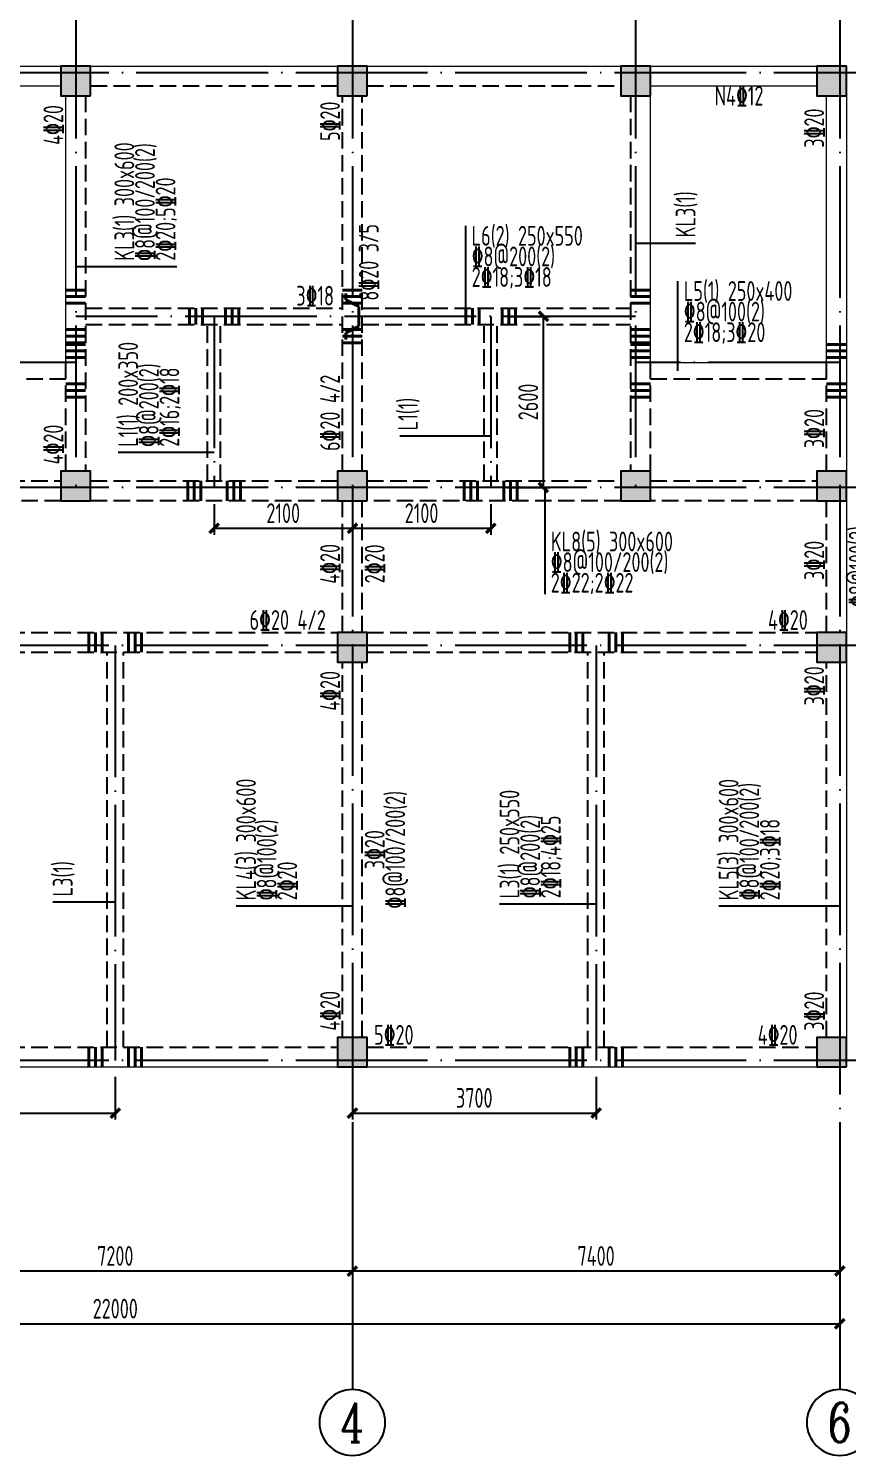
# Model space of a CAD drawing. Extents: x 9732137 to 18866768, y -962146 to 246094.
# Drawn here: x 9804582 to 9817015, y -296435 to -274763 of the extents above; entities that cross this region are included whole.
import ezdxf
from ezdxf.enums import TextEntityAlignment as Align

# ---------------------------------------------------------------- set-up
doc = ezdxf.new("R2010")
doc.units = 0
doc.header["$LTSCALE"] = 1000
for name, pattern in [('3', [500, 300, -200]), ('DASH', [0.35, 0.25, -0.1]), ('DOTE', [2.42, 2, -0.2, 0.02, -0.2])]:
    doc.linetypes.add(name, pattern=pattern)
doc.layers.get('0').update_dxf_attribs({"linetype": 'CONTINUOUS'})
doc.layers.get('Defpoints').update_dxf_attribs({"linetype": 'CONTINUOUS'})
for name, color, linetype in [('AXIS', 1, 'DOTE'), ('AXIS_DIM', 3, 'CONTINUOUS'), ('AXIS_NUM', 7, 'CONTINUOUS'), ('COLU', 7, 'CONTINUOUS'), ('DIM', 3, 'CONTINUOUS'), ('柱涂实', 54, 'CONTINUOUS'), ('梁虚线', 134, '3')]:
    doc.layers.add(name, color=color, linetype=linetype)
for name, color, linetype, lineweight in [('梁', 4, 'CONTINUOUS', 18), ('梁原位标注', 7, 'CONTINUOUS', 25), ('梁原位标注竖向', 7, 'CONTINUOUS', 25), ('梁集中标注', 2, 'CONTINUOUS', 25), ('梁集中标注竖向', 2, 'CONTINUOUS', 25), ('次梁吊筋', 1, 'CONTINUOUS', 40), ('次梁箍筋', 1, 'CONTINUOUS', 40)]:
    doc.layers.add(name, color=color, linetype=linetype, lineweight=lineweight)
doc.styles.add('TSSD_Axis', font='Complex.shx', dxfattribs={"width": 0.7, "bigfont": 'hztxt.shx'})
doc.styles.add('TSSD_Dimension', font='Tssdeng.shx', dxfattribs={"width": 0.7, "bigfont": 'hztxt.shx'})
doc.styles.add('TSSD_Rein', font='Tssdeng.shx', dxfattribs={"width": 0.7, "bigfont": 'hztxt.shx'})
doc.dimstyles.new('TSSD_100_100$0', dxfattribs={"dimtxt": 300, "dimasz": 100, "dimexe": 100, "dimexo": 250, "dimgap": 80, "dimtad": 1, "dimdec": 0, "dimzin": 0, "dimdsep": 46, "dimtxsty": 'TSSD_Dimension', "dimblk1": 'ARCHTICK', "dimblk2": 'ARCHTICK', "dimsah": 1, "dimcen": 0, "dimclrd": 3, "dimclre": 256, "dimclrt": 7, "dimadec": 1, "dimazin": 0, "dimtfac": 1, "dimtdec": 0, "dimtix": 1, "dimtmove": 2, "dimatfit": 3, "dimldrblk": 'ARCHTICK', "dimfxl": 1, "dimtolj": 1, "dimtzin": 0, "dimarcsym": 0})

# ---------------------------------------------------------------- blocks, each defined once
blk = doc.blocks.new('ts_axno')
at = {"color": 0, "linetype": 'ByBlock', "lineweight": -2}
blk.add_circle((0, 0), 0.5, dxfattribs=at)
at = {"color": 0, "linetype": 'ByBlock', "lineweight": -2, "style": 'TSSD_Axis', "width": 0.7}
blk.add_attdef('A', text='', height=0.6, dxfattribs=at).set_placement((0, 0), align=Align.MIDDLE_CENTER)
blk = doc.blocks.new('_ArchTick')
at = {"color": 0, "linetype": 'ByBlock', "const_width": 0.5}
blk.add_lwpolyline([(-0.71, -0.71), (0.71, 0.71)], dxfattribs=at)
blk = doc.blocks.new('*D90')
at = {"layer": 'AXIS_DIM', "lineweight": -2}
for p, q in [((9809499, -291685), (9809499, -293735)), ((9816899, -291685), (9816899, -293735))]:
    blk.add_line(p, q, dxfattribs=at)
at = {"layer": 'AXIS_DIM', "color": 3, "lineweight": -2}
blk.add_line((9816899, -293635), (9809499, -293635), dxfattribs=at)
at = {"layer": 'Defpoints', "color": 0}
for p in [(9809499, -291435), (9816899, -291435), (9809499, -293635)]:
    blk.add_point(p, dxfattribs=at)
at = {"layer": 'AXIS_DIM', "color": 3, "lineweight": -2, "xscale": 100, "yscale": 100, "zscale": 100, "rotation": 180}
blk.add_blockref('_ArchTick', (9809499, -293635), dxfattribs=at)
at = {"layer": 'AXIS_DIM', "color": 3, "lineweight": -2, "xscale": 100, "yscale": 100, "zscale": 100}
blk.add_blockref('_ArchTick', (9816899, -293635), dxfattribs=at)
at = {"layer": 'AXIS_DIM', "color": 7, "insert": (9813199, -293405), "char_height": 300, "attachment_point": 5, "style": 'TSSD_Dimension'}
blk.add_mtext('\\A1;7400', dxfattribs=at)
blk = doc.blocks.new('*D91')
at = {"layer": 'AXIS_DIM', "lineweight": -2}
for p, q in [((9802299, -291685), (9802299, -293735)), ((9809499, -291685), (9809499, -293735))]:
    blk.add_line(p, q, dxfattribs=at)
at = {"layer": 'AXIS_DIM', "color": 3, "lineweight": -2}
blk.add_line((9809499, -293635), (9802299, -293635), dxfattribs=at)
at = {"layer": 'Defpoints', "color": 0}
for p in [(9802299, -291435), (9809499, -291435), (9802299, -293635)]:
    blk.add_point(p, dxfattribs=at)
at = {"layer": 'AXIS_DIM', "color": 3, "lineweight": -2, "xscale": 100, "yscale": 100, "zscale": 100, "rotation": 180}
blk.add_blockref('_ArchTick', (9802299, -293635), dxfattribs=at)
at = {"layer": 'AXIS_DIM', "color": 3, "lineweight": -2, "xscale": 100, "yscale": 100, "zscale": 100}
blk.add_blockref('_ArchTick', (9809499, -293635), dxfattribs=at)
at = {"layer": 'AXIS_DIM', "color": 7, "insert": (9805899, -293405), "char_height": 300, "attachment_point": 5, "style": 'TSSD_Dimension'}
blk.add_mtext('\\A1;7200', dxfattribs=at)
blk = doc.blocks.new('*D93')
at = {"layer": 'AXIS_DIM', "lineweight": -2}
for p, q in [((9794899, -291685), (9794899, -294535)), ((9816899, -291685), (9816899, -294535))]:
    blk.add_line(p, q, dxfattribs=at)
at = {"layer": 'AXIS_DIM', "color": 3, "lineweight": -2}
blk.add_line((9794899, -294435), (9816899, -294435), dxfattribs=at)
at = {"layer": 'Defpoints', "color": 0}
for p in [(9794899, -291435), (9816899, -291435), (9816899, -294435)]:
    blk.add_point(p, dxfattribs=at)
at = {"layer": 'AXIS_DIM', "color": 3, "lineweight": -2, "xscale": 100, "yscale": 100, "zscale": 100, "rotation": 180}
blk.add_blockref('_ArchTick', (9794899, -294435), dxfattribs=at)
at = {"layer": 'AXIS_DIM', "color": 3, "lineweight": -2, "xscale": 100, "yscale": 100, "zscale": 100}
blk.add_blockref('_ArchTick', (9816899, -294435), dxfattribs=at)
at = {"layer": 'AXIS_DIM', "color": 7, "insert": (9805899, -294205), "char_height": 300, "attachment_point": 5, "style": 'TSSD_Dimension'}
blk.add_mtext('\\A1;22000', dxfattribs=at)
blk = doc.blocks.new('*D157')
at = {"layer": 'Defpoints', "color": 0}
for p in [(9802299, -290435), (9805899, -290435), (9805899, -291235)]:
    blk.add_point(p, dxfattribs=at)
at = {"layer": 'DIM', "lineweight": -2}
for p, q in [((9802299, -290685), (9802299, -291335)), ((9805899, -290685), (9805899, -291335))]:
    blk.add_line(p, q, dxfattribs=at)
at = {"layer": 'DIM', "color": 3, "lineweight": -2}
blk.add_line((9802299, -291235), (9805899, -291235), dxfattribs=at)
at = {"layer": 'DIM', "color": 3, "lineweight": -2, "xscale": 100, "yscale": 100, "zscale": 100, "rotation": 180}
blk.add_blockref('_ArchTick', (9802299, -291235), dxfattribs=at)
at = {"layer": 'DIM', "color": 3, "lineweight": -2, "xscale": 100, "yscale": 100, "zscale": 100}
blk.add_blockref('_ArchTick', (9805899, -291235), dxfattribs=at)
at = {"layer": 'DIM', "color": 7, "insert": (9804099, -291005), "char_height": 300, "attachment_point": 5, "style": 'TSSD_Dimension'}
blk.add_mtext('\\A1;3600', dxfattribs=at)
blk = doc.blocks.new('*D158')
at = {"layer": 'Defpoints', "color": 0}
for p in [(9809499, -290435), (9813199, -290435), (9813199, -291235)]:
    blk.add_point(p, dxfattribs=at)
at = {"layer": 'DIM', "lineweight": -2}
for p, q in [((9809499, -290685), (9809499, -291335)), ((9813199, -290685), (9813199, -291335))]:
    blk.add_line(p, q, dxfattribs=at)
at = {"layer": 'DIM', "color": 3, "lineweight": -2}
blk.add_line((9809499, -291235), (9813199, -291235), dxfattribs=at)
at = {"layer": 'DIM', "color": 3, "lineweight": -2, "xscale": 100, "yscale": 100, "zscale": 100, "rotation": 180}
blk.add_blockref('_ArchTick', (9809499, -291235), dxfattribs=at)
at = {"layer": 'DIM', "color": 3, "lineweight": -2, "xscale": 100, "yscale": 100, "zscale": 100}
blk.add_blockref('_ArchTick', (9813199, -291235), dxfattribs=at)
at = {"layer": 'DIM', "color": 7, "insert": (9811349, -291005), "char_height": 300, "attachment_point": 5, "style": 'TSSD_Dimension'}
blk.add_mtext('\\A1;3700', dxfattribs=at)
blk = doc.blocks.new('*D159')
at = {"layer": 'Defpoints', "color": 0}
for p in [(9816899, -279835), (9817699, -279835), (9816899, -281735)]:
    blk.add_point(p, dxfattribs=at)
at = {"layer": 'DIM', "lineweight": -2}
for p, q in [((9817149, -279835), (9817799, -279835)), ((9817149, -281735), (9817799, -281735))]:
    blk.add_line(p, q, dxfattribs=at)
at = {"layer": 'DIM', "color": 3, "lineweight": -2}
blk.add_line((9817699, -281735), (9817699, -279835), dxfattribs=at)
at = {"layer": 'DIM', "color": 3, "lineweight": -2, "xscale": 100, "yscale": 100, "zscale": 100}
for p, rotation in [((9817699, -279835), 90), ((9817699, -281735), 270)]:
    blk.add_blockref('_ArchTick', p, dxfattribs=dict(at, rotation=rotation))
at = {"layer": 'DIM', "color": 7, "insert": (9817469, -280785), "char_height": 300, "attachment_point": 5, "rotation": 90, "style": 'TSSD_Dimension'}
blk.add_mtext('\\A1;1900', dxfattribs=at)
blk = doc.blocks.new('*D160')
at = {"layer": 'Defpoints', "color": 0}
for p in [(9811599, -279135), (9812399, -279135), (9811599, -281735)]:
    blk.add_point(p, dxfattribs=at)
at = {"layer": 'DIM', "lineweight": -2}
for p, q in [((9811849, -279135), (9812499, -279135)), ((9811849, -281735), (9812499, -281735))]:
    blk.add_line(p, q, dxfattribs=at)
at = {"layer": 'DIM', "color": 3, "lineweight": -2}
blk.add_line((9812399, -281735), (9812399, -279135), dxfattribs=at)
at = {"layer": 'DIM', "color": 3, "lineweight": -2, "xscale": 100, "yscale": 100, "zscale": 100}
for p, rotation in [((9812399, -279135), 90), ((9812399, -281735), 270)]:
    blk.add_blockref('_ArchTick', p, dxfattribs=dict(at, rotation=rotation))
at = {"layer": 'DIM', "color": 7, "insert": (9812169, -280435), "char_height": 300, "attachment_point": 5, "rotation": 90, "style": 'TSSD_Dimension'}
blk.add_mtext('\\A1;2600', dxfattribs=at)
blk = doc.blocks.new('*D171')
at = {"layer": 'Defpoints', "color": 0}
for p in [(9807399, -281735), (9809499, -281735), (9809499, -282354)]:
    blk.add_point(p, dxfattribs=at)
at = {"layer": 'DIM', "lineweight": -2}
for p, q in [((9807399, -281985), (9807399, -282454)), ((9809499, -281985), (9809499, -282454))]:
    blk.add_line(p, q, dxfattribs=at)
at = {"layer": 'DIM', "color": 3, "lineweight": -2}
blk.add_line((9807399, -282354), (9809499, -282354), dxfattribs=at)
at = {"layer": 'DIM', "color": 3, "lineweight": -2, "xscale": 100, "yscale": 100, "zscale": 100, "rotation": 180}
blk.add_blockref('_ArchTick', (9807399, -282354), dxfattribs=at)
at = {"layer": 'DIM', "color": 3, "lineweight": -2, "xscale": 100, "yscale": 100, "zscale": 100}
blk.add_blockref('_ArchTick', (9809499, -282354), dxfattribs=at)
at = {"layer": 'DIM', "color": 7, "insert": (9808449, -282124), "char_height": 300, "attachment_point": 5, "style": 'TSSD_Dimension'}
blk.add_mtext('\\A1;2100', dxfattribs=at)
blk = doc.blocks.new('*D172')
at = {"layer": 'Defpoints', "color": 0}
for p in [(9809499, -281735), (9811599, -281735), (9811599, -282354)]:
    blk.add_point(p, dxfattribs=at)
at = {"layer": 'DIM', "lineweight": -2}
for p, q in [((9809499, -281985), (9809499, -282454)), ((9811599, -281985), (9811599, -282454))]:
    blk.add_line(p, q, dxfattribs=at)
at = {"layer": 'DIM', "color": 3, "lineweight": -2}
blk.add_line((9809499, -282354), (9811599, -282354), dxfattribs=at)
at = {"layer": 'DIM', "color": 3, "lineweight": -2, "xscale": 100, "yscale": 100, "zscale": 100, "rotation": 180}
blk.add_blockref('_ArchTick', (9809499, -282354), dxfattribs=at)
at = {"layer": 'DIM', "color": 3, "lineweight": -2, "xscale": 100, "yscale": 100, "zscale": 100}
blk.add_blockref('_ArchTick', (9811599, -282354), dxfattribs=at)
at = {"layer": 'DIM', "color": 7, "insert": (9810549, -282124), "char_height": 300, "attachment_point": 5, "style": 'TSSD_Dimension'}
blk.add_mtext('\\A1;2100', dxfattribs=at)

msp = doc.modelspace()

# ---------------------------------------------------------------- hatches: boundary and pattern name
at = {"layer": '柱涂实'}
for points in [[(9805523.5, -275785.1), (9805523.5, -275335.1), (9805073.5, -275335.1), (9805073.5, -275785.1)], [(9809723.5, -275785.1), (9809723.5, -275335.1), (9809273.5, -275335.1), (9809273.5, -275785.1)], [(9814023.5, -275785.1), (9814023.5, -275335.1), (9813573.5, -275335.1), (9813573.5, -275785.1)], [(9816998.5, -275785.1), (9816998.5, -275335.1), (9816548.5, -275335.1), (9816548.5, -275785.1)], [(9805523.5, -281935.1), (9805523.5, -281485.1), (9805073.5, -281485.1), (9805073.5, -281935.1)], [(9809723.5, -281935.1), (9809723.5, -281485.1), (9809273.5, -281485.1), (9809273.5, -281935.1)], [(9814023.5, -281935.1), (9814023.5, -281485.1), (9813573.5, -281485.1), (9813573.5, -281935.1)], [(9816998.5, -281935.1), (9816998.5, -281485.1), (9816548.5, -281485.1), (9816548.5, -281935.1)], [(9809723.5, -284385.1), (9809723.5, -283935.1), (9809273.5, -283935.1), (9809273.5, -284385.1)], [(9816998.5, -284385.1), (9816998.5, -283935.1), (9816548.5, -283935.1), (9816548.5, -284385.1)], [(9809723.5, -290535.1), (9809723.5, -290085.1), (9809273.5, -290085.1), (9809273.5, -290535.1)], [(9816998.5, -290535.1), (9816998.5, -290085.1), (9816548.5, -290085.1), (9816548.5, -290535.1)]]:
    msp.add_hatch(color=256, dxfattribs=at).paths.add_polyline_path(points)

# ---------------------------------------------------------------- linework, layer by layer
at = {"layer": 'AXIS'}
for p, q in [((9805298.5, -274435.1, 0), (9805298.5, -281735.1, 0)), ((9809498.5, -274435.1, 0), (9809498.5, -291435.1, 0)), ((9813798.5, -274435.1, 0), (9813798.5, -281735.1, 0)), ((9816898.5, -274435.1, 0), (9816898.5, -291435.1, 0)), ((9817898.5, -275435.1, 0), (9793898.5, -275435.1, 0)), ((9813798.5, -279135.1, 0), (9805298.5, -279135.1, 0)), ((9807398.5, -279135.1, 0), (9807398.5, -281735.1, 0)), ((9811598.5, -279135.1, 0), (9811598.5, -281735.1, 0)), ((9805298.5, -279835.1, 0), (9802298.5, -279835.1, 0)), ((9816898.5, -279835.1, 0), (9813798.5, -279835.1, 0)), ((9817898.5, -281735.1, 0), (9793898.5, -281735.1, 0)), ((9817898.5, -284135.1, 0), (9793898.5, -284135.1, 0)), ((9805898.5, -284135.1, 0), (9805898.5, -290435.1, 0)), ((9813198.5, -284135.1, 0), (9813198.5, -290435.1, 0)), ((9817898.5, -290435.1, 0), (9793898.5, -290435.1, 0))]:
    msp.add_line(p, q, dxfattribs=at)
at = {"layer": 'AXIS_NUM'}
for p, q in [((9809498.5, -291435.1, 0), (9809498.5, -295435.1, 0)), ((9816898.5, -291435.1, 0), (9816898.5, -295435.1, 0))]:
    msp.add_line(p, q, dxfattribs=at)
at = {"layer": 'COLU', "ltscale": 1}
for points in [[(9805523.5, -275785.1), (9805523.5, -275335.1), (9805073.5, -275335.1), (9805073.5, -275785.1)], [(9809723.5, -275785.1), (9809723.5, -275335.1), (9809273.5, -275335.1), (9809273.5, -275785.1)], [(9814023.5, -275785.1), (9814023.5, -275335.1), (9813573.5, -275335.1), (9813573.5, -275785.1)], [(9816998.5, -275785.1), (9816998.5, -275335.1), (9816548.5, -275335.1), (9816548.5, -275785.1)], [(9805523.5, -281935.1), (9805523.5, -281485.1), (9805073.5, -281485.1), (9805073.5, -281935.1)], [(9809723.5, -281935.1), (9809723.5, -281485.1), (9809273.5, -281485.1), (9809273.5, -281935.1)], [(9814023.5, -281935.1), (9814023.5, -281485.1), (9813573.5, -281485.1), (9813573.5, -281935.1)], [(9816998.5, -281935.1), (9816998.5, -281485.1), (9816548.5, -281485.1), (9816548.5, -281935.1)], [(9809723.5, -284385.1), (9809723.5, -283935.1), (9809273.5, -283935.1), (9809273.5, -284385.1)], [(9816998.5, -284385.1), (9816998.5, -283935.1), (9816548.5, -283935.1), (9816548.5, -284385.1)], [(9809723.5, -290535.1), (9809723.5, -290085.1), (9809273.5, -290085.1), (9809273.5, -290535.1)], [(9816998.5, -290535.1), (9816998.5, -290085.1), (9816548.5, -290085.1), (9816548.5, -290535.1)]]:
    msp.add_lwpolyline(points, close=True, dxfattribs=at)
at = {"layer": '柱涂实', "linetype": 'Continuous'}
for points in [[(9805523.5, -275785.1), (9805523.5, -275335.1), (9805073.5, -275335.1), (9805073.5, -275785.1)], [(9809723.5, -275785.1), (9809723.5, -275335.1), (9809273.5, -275335.1), (9809273.5, -275785.1)], [(9814023.5, -275785.1), (9814023.5, -275335.1), (9813573.5, -275335.1), (9813573.5, -275785.1)], [(9816998.5, -275785.1), (9816998.5, -275335.1), (9816548.5, -275335.1), (9816548.5, -275785.1)], [(9805523.5, -281935.1), (9805523.5, -281485.1), (9805073.5, -281485.1), (9805073.5, -281935.1)], [(9809723.5, -281935.1), (9809723.5, -281485.1), (9809273.5, -281485.1), (9809273.5, -281935.1)], [(9814023.5, -281935.1), (9814023.5, -281485.1), (9813573.5, -281485.1), (9813573.5, -281935.1)], [(9816998.5, -281935.1), (9816998.5, -281485.1), (9816548.5, -281485.1), (9816548.5, -281935.1)], [(9809723.5, -284385.1), (9809723.5, -283935.1), (9809273.5, -283935.1), (9809273.5, -284385.1)], [(9816998.5, -284385.1), (9816998.5, -283935.1), (9816548.5, -283935.1), (9816548.5, -284385.1)], [(9809723.5, -290535.1), (9809723.5, -290085.1), (9809273.5, -290085.1), (9809273.5, -290535.1)], [(9816998.5, -290535.1), (9816998.5, -290085.1), (9816548.5, -290085.1), (9816548.5, -290535.1)]]:
    msp.add_lwpolyline(points, close=True, dxfattribs=at)
at = {"layer": '梁', "ltscale": 1}
for p, q in [((9802523.5, -275335.1), (9805073.5, -275335.1)), ((9805523.5, -275335.1), (9809273.5, -275335.1)), ((9809723.5, -275335.1), (9813573.5, -275335.1)), ((9814023.5, -275335.1), (9816548.5, -275335.1)), ((9802523.5, -275635.1), (9805073.5, -275635.1)), ((9814023.5, -275635.1), (9816548.5, -275635.1)), ((9805148.5, -279835.1), (9805148.5, -275785.1)), ((9814023.5, -279835.1), (9814023.5, -275785.1)), ((9816698.5, -279835.1), (9816698.5, -275785.1)), ((9816998.5, -275785.1, 0), (9816998.5, -281485.1, 0)), ((9802448.5, -279835.1), (9805148.5, -279835.1)), ((9814023.5, -279835.1), (9816698.5, -279835.1)), ((9816998.5, -281935.1, 0), (9816998.5, -283935.1, 0)), ((9816998.5, -284385.1, 0), (9816998.5, -290085.1, 0)), ((9802523.5, -290535.1), (9809273.5, -290535.1)), ((9809723.5, -290535.1), (9816548.5, -290535.1))]:
    msp.add_line(p, q, dxfattribs=at)
at = {"layer": '梁虚线', "linetype": 'DASH', "ltscale": 1}
for p, q in [((9805523.5, -275635.1), (9809273.5, -275635.1)), ((9809723.5, -275635.1), (9813573.5, -275635.1)), ((9805448.5, -275785.1, 0), (9805448.5, -281485.1, 0)), ((9809348.5, -281485.1), (9809348.5, -275785.1)), ((9809648.5, -281485.1), (9809648.5, -275785.1)), ((9813723.5, -275785.1, 0), (9813723.5, -281485.1, 0)), ((9805448.5, -279010.1), (9809348.5, -279010.1)), ((9809648.5, -279010.1), (9813723.5, -279010.1)), ((9805448.5, -279260.1), (9809348.5, -279260.1)), ((9807298.5, -281635.1), (9807298.5, -279260.1)), ((9807498.5, -281635.1), (9807498.5, -279260.1)), ((9809648.5, -279260.1), (9813723.5, -279260.1)), ((9811498.5, -281635.1), (9811498.5, -279260.1)), ((9811698.5, -281635.1), (9811698.5, -279260.1)), ((9805148.5, -281485.1), (9805148.5, -279835.1)), ((9814023.5, -281485.1), (9814023.5, -279835.1)), ((9816698.5, -281485.1), (9816698.5, -279835.1)), ((9802448.5, -280085.1), (9805148.5, -280085.1)), ((9814023.5, -280085.1), (9816698.5, -280085.1)), ((9802523.5, -281635.1), (9805073.5, -281635.1)), ((9805523.5, -281635.1), (9809273.5, -281635.1)), ((9809723.5, -281635.1), (9813573.5, -281635.1)), ((9814023.5, -281635.1), (9816548.5, -281635.1)), ((9805073.5, -281935.1, 0), (9802523.5, -281935.1, 0)), ((9809273.5, -281935.1, 0), (9805523.5, -281935.1, 0)), ((9809348.5, -283935.1), (9809348.5, -281935.1)), ((9809648.5, -283935.1), (9809648.5, -281935.1)), ((9813573.5, -281935.1, 0), (9809723.5, -281935.1, 0)), ((9816548.5, -281935.1, 0), (9814023.5, -281935.1, 0)), ((9816698.5, -283935.1), (9816698.5, -281935.1)), ((9802523.5, -283935.1), (9809273.5, -283935.1)), ((9809723.5, -283935.1), (9816548.5, -283935.1)), ((9802523.5, -284235.1), (9809273.5, -284235.1)), ((9805773.5, -290235.1), (9805773.5, -284235.1)), ((9806023.5, -290235.1), (9806023.5, -284235.1)), ((9809723.5, -284235.1), (9816548.5, -284235.1)), ((9813073.5, -290235.1), (9813073.5, -284235.1)), ((9813323.5, -290235.1), (9813323.5, -284235.1)), ((9809348.5, -290085.1), (9809348.5, -284385.1)), ((9809648.5, -290085.1), (9809648.5, -284385.1)), ((9816698.5, -290085.1), (9816698.5, -284385.1)), ((9802523.5, -290235.1), (9809273.5, -290235.1)), ((9809723.5, -290235.1), (9816548.5, -290235.1))]:
    msp.add_line(p, q, dxfattribs=at)
at = {"layer": '梁集中标注', "color": 21, "linetype": 'Continuous', "ltscale": 1}
for p, q in [((9811220.7, -279135.1, 0), (9811220.7, -277761.5, 0)), ((9814442.4, -279960.1, 0), (9814442.4, -278599.6, 0))]:
    msp.add_line(p, q, dxfattribs=at)
at = {"layer": '梁集中标注', "linetype": 'Continuous', "ltscale": 1}
msp.add_line((9812422.1, -281785.1, 0), (9812422.1, -283353.1, 0), dxfattribs=at)
at = {"layer": '梁集中标注竖向', "linetype": 'Continuous', "ltscale": 1}
for p, q in [((9813798.5, -278024.7, 0), (9814707.8, -278024.7, 0)), ((9805298.5, -278379.4, 0), (9806835.4, -278379.4, 0)), ((9809498.5, -288093.9, 0), (9807734.3, -288093.9, 0)), ((9816898.5, -288093.9, 0), (9815061.5, -288093.9, 0))]:
    msp.add_line(p, q, dxfattribs=at)
at = {"layer": '梁集中标注竖向', "color": 21, "linetype": 'Continuous', "ltscale": 1}
for p, q in [((9811598.5, -280955.1), (9810217.3, -280955.1)), ((9807398.5, -281204.6, 0), (9805944.8, -281204.6, 0)), ((9805898.5, -288032.7, 0), (9804951.4, -288032.7, 0)), ((9813198.5, -288061.9, 0), (9811734.8, -288061.9, 0))]:
    msp.add_line(p, q, dxfattribs=at)
at = {"layer": '次梁吊筋', "linetype": 'Continuous', "ltscale": 1}
for p, q in [((9809398.5, -278885.1), (9809398.5, -278785.1)), ((9809598.5, -278985.1), (9809398.5, -278885.1)), ((9809598.5, -279285.1), (9809598.5, -278985.1)), ((9809398.5, -279385.1), (9809598.5, -279285.1)), ((9809398.5, -279485.1), (9809398.5, -279385.1))]:
    msp.add_line(p, q, dxfattribs=at)
at = {"layer": '次梁箍筋', "linetype": 'Continuous', "ltscale": 1}
for p, q in [((9805148.5, -278735.1), (9805448.5, -278735.1)), ((9805148.5, -278835.1), (9805448.5, -278835.1)), ((9809348.5, -278735.1), (9809648.5, -278735.1)), ((9809348.5, -278835.1), (9809648.5, -278835.1)), ((9813723.5, -278735.1), (9814023.5, -278735.1)), ((9813723.5, -278835.1), (9814023.5, -278835.1)), ((9805148.5, -278935.1), (9805448.5, -278935.1)), ((9807023.5, -279010.1), (9807023.5, -279260.1)), ((9807123.5, -279010.1), (9807123.5, -279260.1)), ((9807223.5, -279010.1), (9807223.5, -279260.1)), ((9807573.5, -279010.1), (9807573.5, -279260.1)), ((9807673.5, -279010.1), (9807673.5, -279260.1)), ((9807773.5, -279010.1), (9807773.5, -279260.1)), ((9809348.5, -278935.1), (9809648.5, -278935.1)), ((9811223.5, -279010.1), (9811223.5, -279260.1)), ((9811323.5, -279010.1), (9811323.5, -279260.1)), ((9811423.5, -279010.1), (9811423.5, -279260.1)), ((9811773.5, -279010.1), (9811773.5, -279260.1)), ((9811873.5, -279010.1), (9811873.5, -279260.1)), ((9811973.5, -279010.1), (9811973.5, -279260.1)), ((9813723.5, -278935.1), (9814023.5, -278935.1)), ((9805148.5, -279335.1), (9805448.5, -279335.1)), ((9809348.5, -279335.1), (9809648.5, -279335.1)), ((9813723.5, -279335.1), (9814023.5, -279335.1)), ((9805148.5, -279435.1), (9805448.5, -279435.1)), ((9805148.5, -279535.1), (9805448.5, -279535.1)), ((9805148.5, -279560.1), (9805448.5, -279560.1)), ((9809348.5, -279435.1), (9809648.5, -279435.1)), ((9809348.5, -279535.1), (9809648.5, -279535.1)), ((9813723.5, -279435.1), (9814023.5, -279435.1)), ((9813723.5, -279535.1), (9814023.5, -279535.1)), ((9813723.5, -279560.1), (9814023.5, -279560.1)), ((9816698.5, -279560.1), (9816998.5, -279560.1)), ((9805148.5, -279660.1), (9805448.5, -279660.1)), ((9805148.5, -279760.1), (9805448.5, -279760.1)), ((9813723.5, -279660.1), (9814023.5, -279660.1)), ((9813723.5, -279760.1), (9814023.5, -279760.1)), ((9816698.5, -279660.1), (9816998.5, -279660.1)), ((9816698.5, -279760.1), (9816998.5, -279760.1)), ((9805148.5, -280160.1), (9805448.5, -280160.1)), ((9813723.5, -280160.1), (9814023.5, -280160.1)), ((9816698.5, -280160.1), (9816998.5, -280160.1)), ((9805148.5, -280260.1), (9805448.5, -280260.1)), ((9805148.5, -280360.1), (9805448.5, -280360.1)), ((9813723.5, -280260.1), (9814023.5, -280260.1)), ((9813723.5, -280360.1), (9814023.5, -280360.1)), ((9816698.5, -280260.1), (9816998.5, -280260.1)), ((9816698.5, -280360.1), (9816998.5, -280360.1)), ((9806998.5, -281635.1), (9806998.5, -281935.1)), ((9807098.5, -281635.1), (9807098.5, -281935.1)), ((9807198.5, -281635.1), (9807198.5, -281935.1)), ((9807598.5, -281635.1), (9807598.5, -281935.1)), ((9807698.5, -281635.1), (9807698.5, -281935.1)), ((9807798.5, -281635.1), (9807798.5, -281935.1)), ((9811198.5, -281635.1), (9811198.5, -281935.1)), ((9811298.5, -281635.1), (9811298.5, -281935.1)), ((9811398.5, -281635.1), (9811398.5, -281935.1)), ((9811798.5, -281635.1), (9811798.5, -281935.1)), ((9811898.5, -281635.1), (9811898.5, -281935.1)), ((9811998.5, -281635.1), (9811998.5, -281935.1)), ((9805498.5, -283935.1), (9805498.5, -284235.1)), ((9805598.5, -283935.1), (9805598.5, -284235.1)), ((9805698.5, -283935.1), (9805698.5, -284235.1)), ((9806098.5, -283935.1), (9806098.5, -284235.1)), ((9806198.5, -283935.1), (9806198.5, -284235.1)), ((9806298.5, -283935.1), (9806298.5, -284235.1)), ((9812798.5, -283935.1), (9812798.5, -284235.1)), ((9812898.5, -283935.1), (9812898.5, -284235.1)), ((9812998.5, -283935.1), (9812998.5, -284235.1)), ((9813398.5, -283935.1), (9813398.5, -284235.1)), ((9813498.5, -283935.1), (9813498.5, -284235.1)), ((9813598.5, -283935.1), (9813598.5, -284235.1)), ((9805498.5, -290235.1), (9805498.5, -290535.1)), ((9805598.5, -290235.1), (9805598.5, -290535.1)), ((9805698.5, -290235.1), (9805698.5, -290535.1)), ((9806098.5, -290235.1), (9806098.5, -290535.1)), ((9806198.5, -290235.1), (9806198.5, -290535.1)), ((9806298.5, -290235.1), (9806298.5, -290535.1)), ((9812798.5, -290235.1), (9812798.5, -290535.1)), ((9812898.5, -290235.1), (9812898.5, -290535.1)), ((9812998.5, -290235.1), (9812998.5, -290535.1)), ((9813398.5, -290235.1), (9813398.5, -290535.1)), ((9813498.5, -290235.1), (9813498.5, -290535.1)), ((9813598.5, -290235.1), (9813598.5, -290535.1))]:
    msp.add_line(p, q, dxfattribs=at)

# ---------------------------------------------------------------- block references
at = {"layer": 'AXIS_NUM'}
ref = msp.add_blockref('ts_axno', (9809498.5, -295935.1, 0), dxfattribs=dict(at, xscale=-1000, yscale=1000, zscale=1000, rotation=180))
ref.add_attrib('4', '4', dxfattribs={"height": 600, "style": 'TSSD_Axis', "width": 0.7}).set_placement((9809498.5, -295935.1, 0), align=Align.MIDDLE_CENTER)
ref = msp.add_blockref('ts_axno', (9816898.5, -295935.1, 0), dxfattribs=dict(at, xscale=-1000, yscale=1000, zscale=1000, rotation=180))
ref.add_attrib('6', '6', dxfattribs={"height": 600, "style": 'TSSD_Axis', "width": 0.7}).set_placement((9816898.5, -295935.1, 0), align=Align.MIDDLE_CENTER)

# ---------------------------------------------------------------- texts
at = {"layer": '梁原位标注', "style": 'TSSD_Rein', "width": 0.7}
msp.add_text('N4%%13212', height=300, dxfattribs=at).set_placement((9815369.5, -275634), align=Align.TOP_CENTER)
for s, p in [('3%%13218', (9809219.8, -278971.3)), ('6%%13220 4/2', (9809096, -283896.3)), ('4%%13220', (9816413.5, -283896.3)), ('5%%13220', (9810427.5, -290196.3)), ('4%%13220', (9816257, -290196.3))]:
    msp.add_text(s, height=300, dxfattribs=at).set_placement(p, align=Align.RIGHT)
at = {"layer": '梁原位标注竖向', "style": 'TSSD_Rein', "width": 0.7}
for s, p in [('4%%13220', (9805109.8, -275925.7)), ('5%%13220', (9809309.8, -275872)), ('3%%13220', (9816659.8, -275977.9)), ('3%%13220', (9816659.8, -280541)), ('3%%13220', (9816659.8, -282543.2)), ('4%%13220', (9809309.8, -284520.1)), ('3%%13220', (9816659.8, -284448.8))]:
    msp.add_text(s, height=300, rotation=90, dxfattribs=at).set_placement(p, align=Align.RIGHT)
msp.add_text('8%%13220 3/5', height=300, rotation=90, dxfattribs=at).set_placement((9809986.9, -278314.1), align=Align.BOTTOM_CENTER)
for s, p in [('6%%13220 4/2', (9809309.8, -281179.8)), ('4%%13220', (9805109.8, -281383.8)), ('4%%13220', (9809309.8, -289983.8)), ('3%%13220', (9816659.8, -289983.8))]:
    msp.add_text(s, height=300, rotation=90, dxfattribs=at).set_placement(p)
for s, p in [('%%1328@100(2)', (9817037.3, -282935.1)), ('2%%13220', (9809687.3, -282893.3)), ('%%1328@100/200(2)', (9809999.8, -287235.1)), ('3%%13220', (9809687.3, -287235.1))]:
    msp.add_text(s, height=300, rotation=90, dxfattribs=at).set_placement(p, align=Align.TOP_CENTER)
msp.add_text('4%%13220', height=300, rotation=90, dxfattribs=at).set_placement((9809309.8, -282893.3), align=Align.CENTER)
at = {"layer": '梁集中标注', "color": 21, "style": 'TSSD_Rein', "width": 0.7}
for s, p in [('L6(2) 250x550', (9811309.7, -278061.5)), ('%%1328@200(2)', (9811309.7, -278374.4, 0)), ('2%%13218;3%%13218', (9811309.7, -278687.3, 0)), ('L5(1) 250x400', (9814531.4, -278899.6)), ('%%1328@100(2)', (9814531.4, -279212.5, 0)), ('2%%13218;3%%13220', (9814531.4, -279525.4, 0))]:
    msp.add_text(s, height=300, dxfattribs=at).set_placement(p)
at = {"layer": '梁集中标注', "style": 'TSSD_Rein', "width": 0.7}
for s, p in [('KL8(5) 300x600', (9812511.1, -282704.2, 0)), ('%%1328@100/200(2)', (9812511.1, -283017.1, 0)), ('2%%13222;2%%13222', (9812511.1, -283330, 0))]:
    msp.add_text(s, height=300, dxfattribs=at).set_placement(p)
at = {"layer": '梁集中标注竖向', "style": 'TSSD_Rein', "width": 0.7}
for s, p in [('KL3(1) 300x600', (9806186.6, -278290.4, 0)), ('%%1328@100/200(2)', (9806499.5, -278290.4, 0)), ('2%%13220;5%%13220', (9806812.4, -278290.4)), ('KL3(1)', (9814707.8, -277935.7)), ('KL4(3) 300x600', (9808034.3, -288004.9, 0)), ('KL5(3) 300x600', (9815361.5, -288004.9)), ('%%1328@100/200(2)', (9815674.4, -288004.9, 0)), ('%%1328@100(2)', (9808347.2, -288004.9, 0)), ('2%%13220;3%%13218', (9815987.3, -288004.9, 0)), ('2%%13220', (9808660.1, -288004.9))]:
    msp.add_text(s, height=300, rotation=90, dxfattribs=at).set_placement(p)
at = {"layer": '梁集中标注竖向', "color": 21, "style": 'TSSD_Rein', "width": 0.7}
for s, p in [('L1(1) 200x350', (9806244.8, -281115.6, 0)), ('%%1328@200(2)', (9806557.7, -281115.6, 0)), ('2%%13216;2%%13218', (9806870.6, -281115.6)), ('L1(1)', (9810491, -280865.7)), ('L3(1) 250x550', (9812034.8, -287972.9)), ('%%1328@200(2)', (9812347.7, -287972.9, 0)), ('2%%13218;4%%13225', (9812660.6, -287972.9, 0)), ('L3(1)', (9805251.4, -287943.7))]:
    msp.add_text(s, height=300, rotation=90, dxfattribs=at).set_placement(p)

# ---------------------------------------------------------------- dimensions: what is measured, and where the dimension line sits
at = {"layer": 'AXIS_DIM'}
for base, p1, p2, picture, middle in [((9816898.5, -294435.1, 0), (9794898.5, -291435.1, 0), (9816898.5, -291435.1, 0), '*D93', (9805898.5, -294205.1, 0)), ((9802298.5, -293635.1, 0), (9809498.5, -291435.1, 0), (9802298.5, -291435.1, 0), '*D91', (9805898.5, -293405.1, 0)), ((9809498.5, -293635.1, 0), (9816898.5, -291435.1, 0), (9809498.5, -291435.1, 0), '*D90', (9813198.5, -293405.1, 0))]:
    dim = msp.add_linear_dim(base=base, p1=p1, p2=p2, dimstyle='TSSD_100_100$0', dxfattribs=at)
    dim.commit()
    dim.dimension.update_dxf_attribs({"geometry": picture, "text_midpoint": middle})
at = {"layer": 'DIM'}
for base, p1, p2, picture, middle in [((9812398.5, -279135.1, 0), (9811598.5, -281735.1, 0), (9811598.5, -279135.1, 0), '*D160', (9812168.5, -280435.1, 0)), ((9817698.5, -279835.1, 0), (9816898.5, -281735.1, 0), (9816898.5, -279835.1, 0), '*D159', (9817468.5, -280785.1, 0))]:
    dim = msp.add_linear_dim(base=base, p1=p1, p2=p2, angle=90, dimstyle='TSSD_100_100$0', dxfattribs=at)
    dim.commit()
    dim.dimension.update_dxf_attribs({"geometry": picture, "text_midpoint": middle})
for base, p1, p2, picture, middle in [((9809498.5, -282353.8, 0), (9807398.5, -281735.1, 0), (9809498.5, -281735.1, 0), '*D171', (9808448.5, -282123.8, 0)), ((9811598.5, -282353.8, 0), (9809498.5, -281735.1, 0), (9811598.5, -281735.1, 0), '*D172', (9810548.5, -282123.8, 0)), ((9805898.5, -291235.1, 0), (9802298.5, -290435.1, 0), (9805898.5, -290435.1, 0), '*D157', (9804098.5, -291005.1, 0)), ((9813198.5, -291235.1, 0), (9809498.5, -290435.1, 0), (9813198.5, -290435.1, 0), '*D158', (9811348.5, -291005.1, 0))]:
    dim = msp.add_linear_dim(base=base, p1=p1, p2=p2, dimstyle='TSSD_100_100$0', dxfattribs=at)
    dim.commit()
    dim.dimension.update_dxf_attribs({"geometry": picture, "text_midpoint": middle})

doc.saveas('drawing.dxf')
